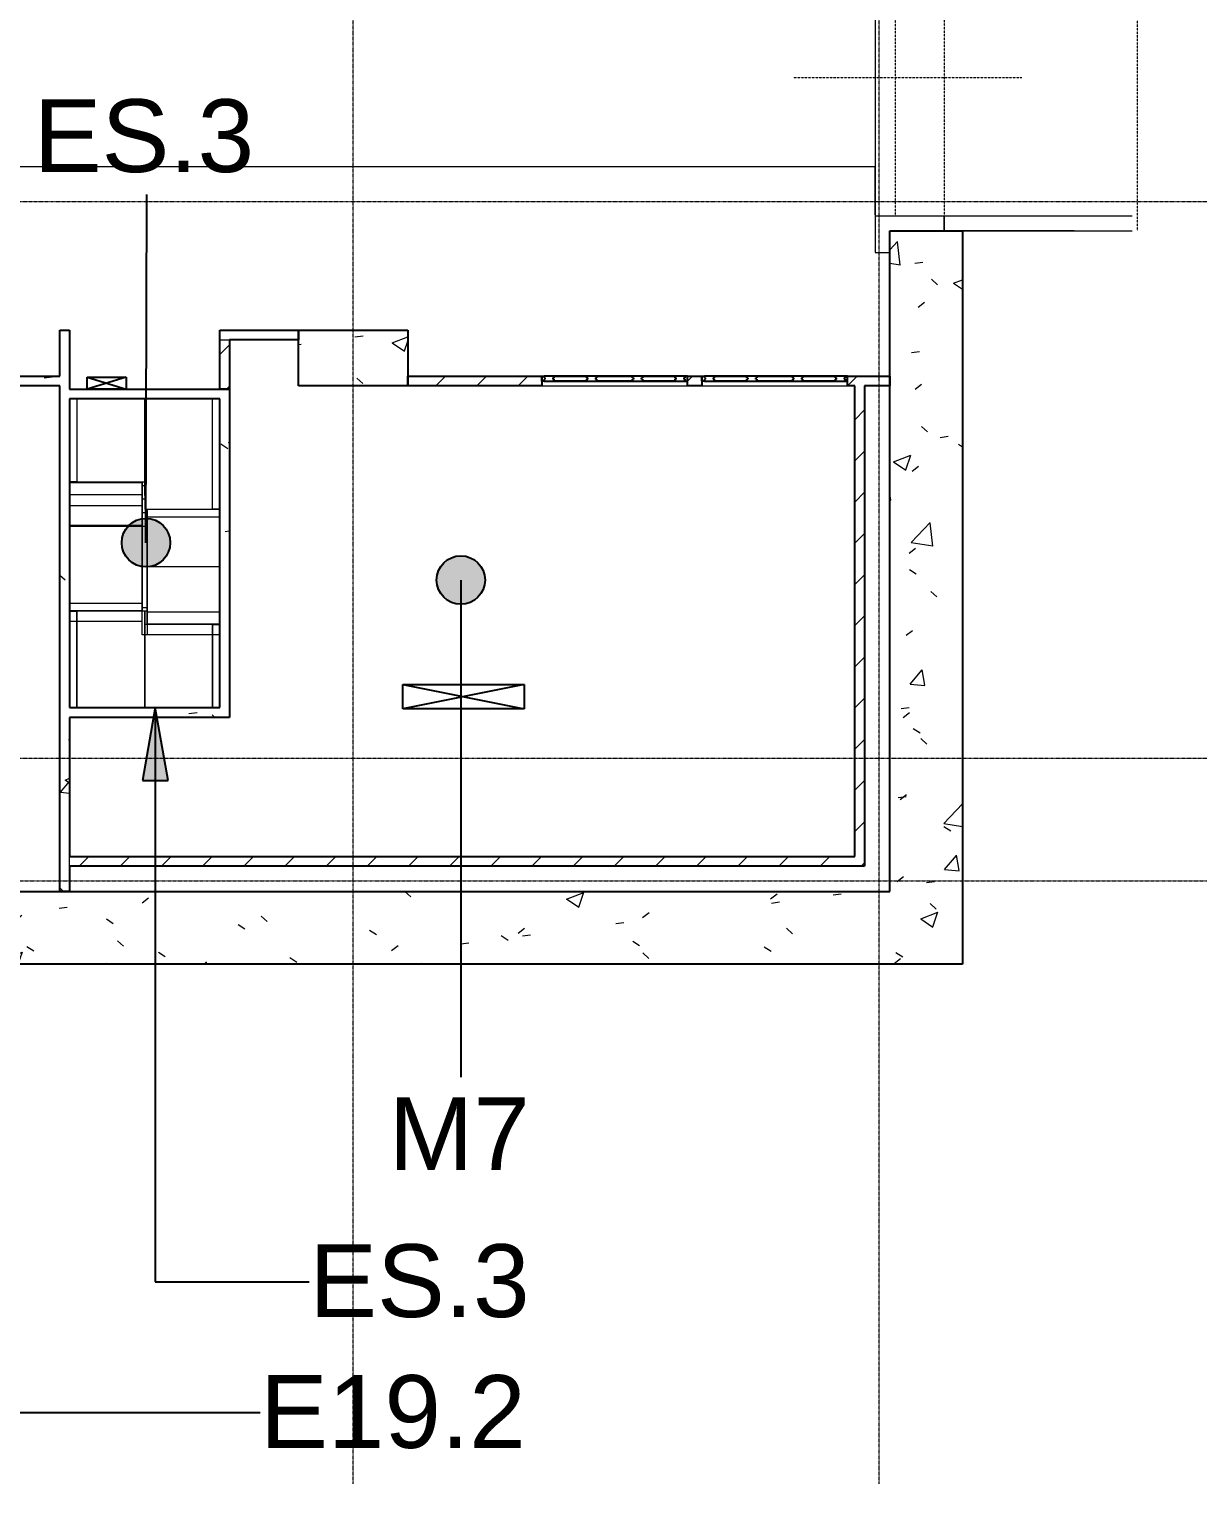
# Model space of a CAD drawing. Header units: millimetres. Extents: x -962357 to -591296, y -195428 to 59420.
# Drawn here: x -671558 to -647468, y -30741 to -763 of the extents above; entities that cross this region are included whole.
import ezdxf

# ---------------------------------------------------------------- set-up
doc = ezdxf.new("R2010")
doc.units = ezdxf.units.MM
doc.linetypes.add('DPA_Grid _ Level 100', pattern=[10, 5.5, -1.6, 1.3, -1.6])
doc.linetypes.add('DPA_Hidden 500', pattern=[1.4, 0.8, -0.6])
for name, color, linetype, lineweight in [('_ _ A-DETL-OPENING', 1, 'Continuous', 25), ('A-COLS', 5, 'Continuous', 25), ('A-COLS-E', 1, 'Continuous', 9), ('A-DETL-GENF', 2, 'Continuous', 9), ('A-DETL-MEDM', 4, 'Continuous', 18), ('A-DOOR', 3, 'Continuous', 25), ('A-DOOR-E', 2, 'Continuous', 25), ('A-DOOR-FRAM', 3, 'Continuous', 25), ('A-FLOR-E', 2, 'Continuous', 9), ('A-GENM', 1, 'Continuous', 9), ('A-GENM-HDLN', 2, 'DPA_Hidden 500', 9), ('A-ROOM-IDEN', 3, 'Continuous', 25), ('A-WALL', 5, 'Continuous', 9), ('A-WALL-PATT', 1, 'Continuous', 9), ('S-GRID', 251, 'Continuous', 9), ('S-STRS-IDEN', 3, 'Continuous', 25), ('S-STRS-MBND', 2, 'Continuous', 9), ('WALL-E', 2, 'Continuous', 9)]:
    doc.layers.add(name, color=color, linetype=linetype, lineweight=lineweight)
doc.styles.add('Arial_1', font='arial.ttf', dxfattribs={"height": 1500})
pattern_1 = [(50, (2.4, 1), (3643.682, -318.781), [381, -4191]), (355, (2.4, 1), (-704.856, 3821.136), [304.8, -3352.8]), (100.451, (306, -25.6), (2938.852, 3502.332), [323.8, -3561.801]), (46.184, (2.4, 1017), (5421.58, -840.856), [571.5, -6286.5]), (96.636, (454, 947), (4748.05, 4948.55), [485.7, -5342.7]), (351.184, (2.4, 1017), (4748.1, 4948.506), [457.2, -5029.2]), (21, (510.4, 763), (3032.288, -2045.304), [381, -4191]), (326, (510.4, 763), (1236.042, 3683.762), [304.8, -3352.8]), (71.451, (763, 592.5), (4268.343, 1638.425), [323.8, -3561.801]), (37.5, (2.4, 1), (61.772, 1691.1008), [167.64, -3144.52, 167.64, -3235.96, -3365.5]), (37.5, (2.4, 1), (61.772, 1691.1008), [-6715.76, 167.64, -3197.86]), (7.5, (2.4, 1), (1336.3933, 2003.6115), [167.64, -1772.92, 167.64, -3068.32, -1282.7]), (7.5, (2.4, 1), (1336.3933, 2003.6115), [-5176.52, 167.64, -1115.06]), (327.5, (-1130.5, 1), (2711.8178, -114.5786), [167.64, -1102.36, 167.64, -3794.76, -5257.8]), (327.5, (-1130.5, 1), (2711.8178, -114.5786), [-5232.4, 167.64, -5090.16]), (317.5, (-1638.5, 1), (2962.5856, 508.5334), [167.64, -1483.36, 167.64, -2463.8, -3733.8]), (317.5, (-1638.5, 1), (2962.5856, 508.5334), [-4282.44, 167.64, -3566.16])]
pattern_2 = [(45, (2.4, 1), (-424.26407, 424.26407), [])]
pattern_3 = [(230, (-651022.4, -1771), (-3643.682, 318.781), [381, -4191]), (175, (-651022.4, -1771), (704.856, -3821.136), [304.8, -3352.8]), (280.451, (-651326, -1744.4), (-2938.852, -3502.332), [323.8, -3561.8]), (226.184, (-651022.4, -2787), (-5421.582, 840.855), [571.5, -6286.5]), (276.636, (-651474, -2717), (-4748.05, -4948.55), [485.7, -5342.7]), (171.184, (-651022.4, -2787), (-4748.1, -4948.506), [457.2, -5029.2]), (201, (-651530.4, -2533), (-3032.288, 2045.304), [381, -4191]), (146, (-651530.4, -2533), (-1236.042, -3683.762), [304.8, -3352.8]), (251.451, (-651783, -2362.5), (-4268.343, -1638.425), [323.8, -3561.8]), (217.5, (-651022.4, -1771), (-61.772, -1691.1008), [167.64, -3144.52, 167.64, -6601.46]), (217.5, (-651022.4, -1771), (-61.772, -1691.1008), [-3479.8, -3235.96, 167.64, -3197.86]), (187.5, (-651022.4, -1771), (-1336.393, -2003.6115), [167.64, -1772.92, 167.64, -4351.02]), (187.5, (-651022.4, -1771), (-1336.393, -2003.6115), [-2108.2, -3068.32, 167.64, -1115.06]), (147.5, (-649889.5, -1771), (-2711.8178, 114.5786), [167.64, -1102.36, 167.64, -9052.56]), (147.5, (-649889.5, -1771), (-2711.8178, 114.5786), [-1437.64, -3794.76, 167.64, -5090.16]), (137.5, (-649381.5, -1771), (-2962.586, -508.5334), [167.64, -1483.36, 167.64, -6197.6]), (137.5, (-649381.5, -1771), (-2962.586, -508.5334), [-1818.64, -2463.8, 167.64, -3566.16])]

# ---------------------------------------------------------------- blocks, each defined once
blk = doc.blocks.new('Dpa_Tunnel_B_5700 - Dpa_Tunnel_B_5700-V1-4180-01 LOWER PLATFORM LEVEL - REFLECTED CEILING PLAN')
at = {"layer": 'A-DETL-MEDM', "lineweight": 9}
h = blk.add_hatch(dxfattribs=at)
h.set_pattern_fill('FP_6', color=256, style=0, pattern_type=2)
h.set_pattern_definition(pattern_3)
h.paths.add_polyline_path([(2015, -2850), (1680, -2850), (1680, -3150), (2800, -3150), (2800, -3600), (3100, -3600), (3100, -2850)])
at = {"layer": 'A-GENM'}
h = blk.add_hatch(dxfattribs=at)
h.set_pattern_fill('FP_6', color=256, style=0, pattern_type=2)
h.set_pattern_definition(pattern_3)
h.paths.add_polyline_path([(2800, 3600), (2800, 3150), (1680, 3150), (1680, 2850), (3100, 2850), (3100, 3600)])
at = {"layer": 'A-DETL-GENF'}
for p, q in [((-2200, 2850), (3100, 2850)), ((-2200, -2850), (3100, -2850))]:
    blk.add_line(p, q, dxfattribs=at)
at = {"layer": 'A-DETL-MEDM'}
for p, q in [((3100, 3600), (2800, 3600)), ((2800, 3600), (2800, 3150)), ((3100, 2850), (3100, 3600)), ((1680, 3150), (-2200, 3150)), ((2800, 3150), (1680, 3150)), ((1680, 3150), (1680, 2850)), ((1680, 2850), (1680, 3150)), ((-2200, 2850), (1680, 2850)), ((1680, 2850), (3100, 2850)), ((1680, -2850), (-2200, -2850)), ((3100, -2850), (1680, -2850)), ((1680, -2850), (1680, -3150)), ((1680, -3150), (1680, -2850)), ((3100, -3600), (3100, -2850)), ((-2200, -3150), (1680, -3150)), ((1680, -3150), (2800, -3150)), ((2800, -3150), (2800, -3600)), ((2800, -3600), (3100, -3600))]:
    blk.add_line(p, q, dxfattribs=at)
at = {"layer": 'A-GENM'}
for p, q in [((3100, -2850), (3100, 2850)), ((3100, 2822), (3100, 2482)), ((3100, 2822), (3100, 1828)), ((3100, 1829), (3100, 2482)), ((3100, -1608), (3100, -2822)), ((3100, -2482), (3100, -1608)), ((3100, -2482), (3100, -2822))]:
    blk.add_line(p, q, dxfattribs=at)
at = {"layer": 'A-GENM-HDLN'}
for p, q in [((-2300, -3150), (-2300, 3150)), ((1680, -2850), (1680, 2850)), ((1680, 2850), (2680, 2850)), ((2680, 2850), (2680, -2850)), ((80, 0), (4781, 0)), ((2680, -2850), (1680, -2850))]:
    blk.add_line(p, q, dxfattribs=at)
blk = doc.blocks.new('A33 - _Wall_ Access Panel 3000 x 3000-18927020-4180-01 LOWER PLATFORM LEVEL - REFLECTED CEILING PLAN')
at = {"layer": 'A-DOOR', "lineweight": 9}
for p, q in [((-572, 0), (-372, 0)), ((-572, -35), (-572, 0)), ((-372, 0), (-372, -35)), ((372, 0), (572, 0)), ((372, -35), (372, 0)), ((572, 0), (572, -35)), ((-1450, 0), (-1250, 0)), ((-1450, -35), (-1450, 0)), ((-1435, -35), (-1450, -35)), ((-1450, -100), (-1450, -65)), ((-1450, -65), (-1435, -65)), ((-1250, -100), (-1450, -100)), ((-1435, -65), (-1435, -35)), ((-1250, -35), (-1265, -35)), ((-1265, -35), (-1265, -65)), ((-1265, -35), (-1250, -35)), ((-1265, -65), (-1265, -35)), ((-1265, -65), (-1250, -65)), ((-1250, -65), (-1265, -65)), ((-1250, 0), (-1250, -35)), ((-1250, -35), (-1250, 0)), ((-1250, 0), (-572, 0)), ((-1250, -65), (-1250, -100)), ((-1250, -100), (-1250, -65)), ((-572, -100), (-1250, -100)), ((-572, 0), (-572, -35)), ((-557, -35), (-572, -35)), ((-572, -35), (-557, -35)), ((-572, -100), (-572, -65)), ((-572, -65), (-557, -65)), ((-557, -65), (-572, -65)), ((-572, -65), (-572, -100)), ((-372, -100), (-572, -100)), ((-557, -65), (-557, -35)), ((-557, -35), (-557, -65)), ((-372, -35), (-387, -35)), ((-387, -35), (-387, -65)), ((-387, -35), (-372, -35)), ((-387, -65), (-387, -35)), ((-387, -65), (-372, -65)), ((-372, -65), (-387, -65)), ((-372, -35), (-372, 0)), ((-372, 0), (372, 0)), ((-372, -65), (-372, -100)), ((-372, -100), (-372, -65)), ((372, -100), (-372, -100)), ((372, 0), (372, -35)), ((387, -35), (372, -35)), ((372, -35), (387, -35)), ((372, -100), (372, -65)), ((372, -65), (387, -65)), ((387, -65), (372, -65)), ((372, -65), (372, -100)), ((572, -100), (372, -100)), ((387, -65), (387, -35)), ((387, -35), (387, -65)), ((572, -35), (557, -35)), ((557, -35), (557, -65)), ((557, -35), (572, -35)), ((557, -65), (557, -35)), ((557, -65), (572, -65)), ((572, -65), (557, -65)), ((572, -35), (572, 0)), ((572, 0), (1250, 0)), ((572, -65), (572, -100)), ((572, -100), (572, -65)), ((1250, -100), (572, -100)), ((1250, 0), (1450, 0)), ((1250, -35), (1250, 0)), ((1250, 0), (1250, -35)), ((1265, -35), (1250, -35)), ((1250, -35), (1265, -35)), ((1250, -100), (1250, -65)), ((1250, -65), (1265, -65)), ((1265, -65), (1250, -65)), ((1250, -65), (1250, -100)), ((1450, -100), (1250, -100)), ((1265, -65), (1265, -35)), ((1265, -35), (1265, -65)), ((1450, -35), (1435, -35)), ((1435, -35), (1435, -65)), ((1435, -65), (1450, -65)), ((1450, 0), (1450, -35)), ((1450, -65), (1450, -100))]:
    blk.add_line(p, q, dxfattribs=at)
at = {"layer": 'A-DOOR-E'}
for p, q in [((-372, 0), (-572, 0)), ((-572, 0), (-572, -35)), ((-372, -35), (-372, 0)), ((372, 0), (372, -35)), ((572, 0), (372, 0)), ((572, -35), (572, 0)), ((-1250, 0), (-1450, 0)), ((-1450, 0), (-1450, -35)), ((-1450, -35), (-1435, -35)), ((-1435, -65), (-1450, -65)), ((-1450, -65), (-1450, -100)), ((-1450, -100), (-1250, -100)), ((-1435, -35), (-1435, -65)), ((-1265, -65), (-1265, -35)), ((-1265, -35), (-1250, -35)), ((-1250, -35), (-1265, -35)), ((-1265, -35), (-1265, -65)), ((-1265, -65), (-1265, -35)), ((-1265, -35), (-1250, -35)), ((-1250, -35), (-1265, -35)), ((-1265, -35), (-1265, -65)), ((-1265, -65), (-1265, -35)), ((-1265, -35), (-1250, -35)), ((-1265, -65), (-1265, -35)), ((-1265, -35), (-1250, -35)), ((-1265, -35), (-1250, -35)), ((-1265, -65), (-1265, -35)), ((-1250, -35), (-1265, -35)), ((-1265, -35), (-1265, -65)), ((-1250, -65), (-1265, -65)), ((-1265, -65), (-1250, -65)), ((-1250, -65), (-1265, -65)), ((-1265, -65), (-1250, -65)), ((-1250, -65), (-1265, -65)), ((-1250, -65), (-1265, -65)), ((-1250, -65), (-1265, -65)), ((-1265, -65), (-1250, -65)), ((-1250, -35), (-1250, 0)), ((-572, 0), (-1250, 0)), ((-1250, 0), (-1250, -35)), ((-1250, -35), (-1250, 0)), ((-1250, 0), (-572, 0)), ((-572, 0), (-1250, 0)), ((-1250, 0), (-1250, -35)), ((-1250, -35), (-1250, 0)), ((-1250, 0), (-572, 0)), ((-1250, -35), (-1250, 0)), ((-1250, 0), (-572, 0)), ((-1250, 0), (-572, 0)), ((-1250, -35), (-1250, 0)), ((-572, 0), (-1250, 0)), ((-1250, 0), (-1250, -35)), ((-1250, -100), (-1250, -65)), ((-1250, -65), (-1250, -100)), ((-1250, -100), (-1250, -65)), ((-1250, -65), (-1250, -100)), ((-1250, -100), (-1250, -65)), ((-1250, -100), (-1250, -65)), ((-1250, -100), (-1250, -65)), ((-1250, -65), (-1250, -100)), ((-1250, -100), (-572, -100)), ((-572, -100), (-1250, -100)), ((-1250, -100), (-572, -100)), ((-572, -100), (-1250, -100)), ((-572, -100), (-1250, -100)), ((-572, -100), (-1250, -100)), ((-1250, -100), (-572, -100)), ((-572, -35), (-572, 0)), ((-572, 0), (-572, -35)), ((-572, -35), (-572, 0)), ((-572, 0), (-572, -35)), ((-572, 0), (-572, -35)), ((-572, 0), (-572, -35)), ((-572, -35), (-572, 0)), ((-572, -35), (-557, -35)), ((-557, -35), (-572, -35)), ((-572, -35), (-557, -35)), ((-557, -35), (-572, -35)), ((-572, -35), (-557, -35)), ((-572, -35), (-557, -35)), ((-572, -35), (-557, -35)), ((-557, -35), (-572, -35)), ((-557, -65), (-572, -65)), ((-572, -65), (-572, -100)), ((-572, -100), (-572, -65)), ((-572, -65), (-557, -65)), ((-557, -65), (-572, -65)), ((-572, -65), (-572, -100)), ((-572, -100), (-572, -65)), ((-572, -65), (-557, -65)), ((-557, -65), (-572, -65)), ((-572, -65), (-572, -100)), ((-557, -65), (-572, -65)), ((-572, -65), (-572, -100)), ((-572, -65), (-572, -100)), ((-557, -65), (-572, -65)), ((-572, -100), (-572, -65)), ((-572, -65), (-557, -65)), ((-572, -100), (-372, -100)), ((-557, -35), (-557, -65)), ((-557, -65), (-557, -35)), ((-557, -35), (-557, -65)), ((-557, -65), (-557, -35)), ((-557, -35), (-557, -65)), ((-557, -35), (-557, -65)), ((-557, -35), (-557, -65)), ((-557, -65), (-557, -35)), ((-387, -65), (-387, -35)), ((-387, -35), (-372, -35)), ((-372, -35), (-387, -35)), ((-387, -35), (-387, -65)), ((-387, -65), (-387, -35)), ((-387, -35), (-372, -35)), ((-372, -35), (-387, -35)), ((-387, -35), (-387, -65)), ((-387, -65), (-387, -35)), ((-387, -35), (-372, -35)), ((-387, -65), (-387, -35)), ((-387, -35), (-372, -35)), ((-387, -35), (-372, -35)), ((-387, -65), (-387, -35)), ((-372, -35), (-387, -35)), ((-387, -35), (-387, -65)), ((-372, -65), (-387, -65)), ((-387, -65), (-372, -65)), ((-372, -65), (-387, -65)), ((-387, -65), (-372, -65)), ((-372, -65), (-387, -65)), ((-372, -65), (-387, -65)), ((-372, -65), (-387, -65)), ((-387, -65), (-372, -65)), ((372, 0), (-372, 0)), ((-372, 0), (-372, -35)), ((-372, -35), (-372, 0)), ((-372, 0), (372, 0)), ((372, 0), (-372, 0)), ((-372, 0), (-372, -35)), ((-372, -35), (-372, 0)), ((-372, 0), (372, 0)), ((-372, -35), (-372, 0)), ((-372, 0), (372, 0)), ((-372, 0), (372, 0)), ((-372, -35), (-372, 0)), ((372, 0), (-372, 0)), ((-372, 0), (-372, -35)), ((-372, -100), (-372, -65)), ((-372, -65), (-372, -100)), ((-372, -100), (-372, -65)), ((-372, -65), (-372, -100)), ((-372, -100), (-372, -65)), ((-372, -100), (-372, -65)), ((-372, -100), (-372, -65)), ((-372, -65), (-372, -100)), ((-372, -100), (372, -100)), ((372, -100), (-372, -100)), ((-372, -100), (372, -100)), ((372, -100), (-372, -100)), ((372, -100), (-372, -100)), ((372, -100), (-372, -100)), ((-372, -100), (372, -100)), ((372, -35), (372, 0)), ((372, 0), (372, -35)), ((372, -35), (372, 0)), ((372, 0), (372, -35)), ((372, 0), (372, -35)), ((372, 0), (372, -35)), ((372, -35), (372, 0)), ((372, -35), (387, -35)), ((387, -35), (372, -35)), ((372, -35), (387, -35)), ((387, -35), (372, -35)), ((372, -35), (387, -35)), ((372, -35), (387, -35)), ((372, -35), (387, -35)), ((387, -35), (372, -35)), ((387, -65), (372, -65)), ((372, -65), (372, -100)), ((372, -100), (372, -65)), ((372, -65), (387, -65)), ((387, -65), (372, -65)), ((372, -65), (372, -100)), ((372, -100), (372, -65)), ((372, -65), (387, -65)), ((387, -65), (372, -65)), ((372, -65), (372, -100)), ((387, -65), (372, -65)), ((372, -65), (372, -100)), ((372, -65), (372, -100)), ((387, -65), (372, -65)), ((372, -100), (372, -65)), ((372, -65), (387, -65)), ((372, -100), (572, -100)), ((387, -35), (387, -65)), ((387, -65), (387, -35)), ((387, -35), (387, -65)), ((387, -65), (387, -35)), ((387, -35), (387, -65)), ((387, -35), (387, -65)), ((387, -35), (387, -65)), ((387, -65), (387, -35)), ((557, -65), (557, -35)), ((557, -35), (572, -35)), ((572, -35), (557, -35)), ((557, -35), (557, -65)), ((557, -65), (557, -35)), ((557, -35), (572, -35)), ((572, -35), (557, -35)), ((557, -35), (557, -65)), ((557, -65), (557, -35)), ((557, -35), (572, -35)), ((557, -65), (557, -35)), ((557, -35), (572, -35)), ((557, -35), (572, -35)), ((557, -65), (557, -35)), ((572, -35), (557, -35)), ((557, -35), (557, -65)), ((572, -65), (557, -65)), ((557, -65), (572, -65)), ((572, -65), (557, -65)), ((557, -65), (572, -65)), ((572, -65), (557, -65)), ((572, -65), (557, -65)), ((572, -65), (557, -65)), ((557, -65), (572, -65)), ((1250, 0), (572, 0)), ((572, 0), (572, -35)), ((572, -35), (572, 0)), ((572, 0), (1250, 0)), ((1250, 0), (572, 0)), ((572, 0), (572, -35)), ((572, -35), (572, 0)), ((572, 0), (1250, 0)), ((572, -35), (572, 0)), ((572, 0), (1250, 0)), ((572, 0), (1250, 0)), ((572, -35), (572, 0)), ((1250, 0), (572, 0)), ((572, 0), (572, -35)), ((572, -100), (572, -65)), ((572, -65), (572, -100)), ((572, -100), (572, -65)), ((572, -65), (572, -100)), ((572, -100), (572, -65)), ((572, -100), (572, -65)), ((572, -100), (572, -65)), ((572, -65), (572, -100)), ((572, -100), (1250, -100)), ((1250, -100), (572, -100)), ((572, -100), (1250, -100)), ((1250, -100), (572, -100)), ((1250, -100), (572, -100)), ((1250, -100), (572, -100)), ((572, -100), (1250, -100)), ((1450, 0), (1250, 0)), ((1250, 0), (1250, -35)), ((1250, -35), (1250, 0)), ((1250, 0), (1250, -35)), ((1250, -35), (1250, 0)), ((1250, 0), (1250, -35)), ((1250, 0), (1250, -35)), ((1250, 0), (1250, -35)), ((1250, -35), (1250, 0)), ((1250, -35), (1265, -35)), ((1265, -35), (1250, -35)), ((1250, -35), (1265, -35)), ((1265, -35), (1250, -35)), ((1250, -35), (1265, -35)), ((1250, -35), (1265, -35)), ((1250, -35), (1265, -35)), ((1265, -35), (1250, -35)), ((1265, -65), (1250, -65)), ((1250, -65), (1250, -100)), ((1250, -100), (1250, -65)), ((1250, -65), (1265, -65)), ((1265, -65), (1250, -65)), ((1250, -65), (1250, -100)), ((1250, -100), (1250, -65)), ((1250, -65), (1265, -65)), ((1265, -65), (1250, -65)), ((1250, -65), (1250, -100)), ((1265, -65), (1250, -65)), ((1250, -65), (1250, -100)), ((1250, -65), (1250, -100)), ((1265, -65), (1250, -65)), ((1250, -100), (1250, -65)), ((1250, -65), (1265, -65)), ((1250, -100), (1450, -100)), ((1265, -35), (1265, -65)), ((1265, -65), (1265, -35)), ((1265, -35), (1265, -65)), ((1265, -65), (1265, -35)), ((1265, -35), (1265, -65)), ((1265, -35), (1265, -65)), ((1265, -35), (1265, -65)), ((1265, -65), (1265, -35)), ((1435, -65), (1435, -35)), ((1435, -35), (1450, -35)), ((1450, -65), (1435, -65)), ((1450, -35), (1450, 0)), ((1450, -100), (1450, -65))]:
    blk.add_line(p, q, dxfattribs=at)
at = {"layer": 'A-DOOR-FRAM'}
for p, q in [((-1500, 0), (-1500, -100)), ((-1450, 0), (-1500, 0)), ((-1500, -100), (-1450, -100)), ((-1450, -35), (-1450, 0)), ((-1435, -35), (-1450, -35)), ((-1450, -65), (-1435, -65)), ((-1450, -100), (-1450, -65)), ((-1435, -65), (-1435, -35)), ((1435, -65), (1435, -35)), ((1435, -35), (1450, -35)), ((1450, -65), (1435, -65)), ((1450, 0), (1500, 0)), ((1450, -35), (1450, 0)), ((1450, -100), (1450, -65)), ((1500, -100), (1450, -100)), ((1500, 0), (1500, -100))]:
    blk.add_line(p, q, dxfattribs=at)
blk = doc.blocks.new('Dpa_Tunnel_B_5700 - Dpa_Tunnel_B_5700-V2-4180-01 LOWER PLATFORM LEVEL - REFLECTED CEILING PLAN')
at = {"layer": 'A-DETL-GENF'}
for p, q in [((-2200, 2850), (2800, 2850)), ((-2200, -2850), (2800, -2850))]:
    blk.add_line(p, q, dxfattribs=at)
at = {"layer": 'A-DETL-MEDM'}
for p, q in [((1680, 3150), (-2200, 3150)), ((2799, 3150), (1680, 3150)), ((-2200, 2850), (1680, 2850)), ((1680, 2850), (2800, 2850)), ((1680, -2850), (-2200, -2850)), ((2800, -2850), (1680, -2850)), ((-2200, -3150), (1680, -3150)), ((1680, -3150), (2799, -3150))]:
    blk.add_line(p, q, dxfattribs=at)
at = {"layer": 'A-GENM'}
for p, q in [((-1000, 3150), (2799, 3150)), ((2799, -3150), (-1000, -3150))]:
    blk.add_line(p, q, dxfattribs=at)
at = {"layer": 'A-GENM-HDLN'}
for p, q in [((-2300, -3150), (-2300, 3150)), ((1680, 2850), (2680, 2850)), ((2680, -2850), (1680, -2850))]:
    blk.add_line(p, q, dxfattribs=at)
blk = doc.blocks.new('Stucture Guage3 - Stucture Guage-9321298-4180-01 LOWER PLATFORM LEVEL - REFLECTED CEILING PLAN')
at = {"layer": 'A-GENM'}
blk.add_line((-653199, -3599), (-708629, -3599), dxfattribs=at)
blk = doc.blocks.new('STAIR 10 RISER - 10 RISER-V76-4180-01 LOWER PLATFORM LEVEL - REFLECTED CEILING PLAN')
at = {"layer": 'A-GENM'}
for p, q in [((1973, -1500), (1973, 0)), ((1973, 0), (2388, 0)), ((2388, 0), (2388, -1500)), ((1960, 0), (1960, -1500)), ((1973, 0), (1960, 0)), ((2265, 0), (2240, 0)), ((2612, 0), (2388, 0)), ((2545, 0), (2520, 0)), ((2612, 0), (2612, -1500)), ((2860, 0), (2612, 0)), ((2860, 0), (2860, -1500)), ((2860, 0), (2860, -1500)), ((3060, 0), (2860, 0)), ((1960, -1500), (1973, -1500)), ((2388, -1500), (1973, -1500)), ((2240, -1500), (2265, -1500)), ((2388, -1500), (2612, -1500)), ((2520, -1500), (2545, -1500)), ((2612, -1500), (2860, -1500)), ((2860, -1500), (2870, -1500))]:
    blk.add_line(p, q, dxfattribs=at)
blk = doc.blocks.new('LANDING ADJ L_R - LANDING ADJ L_R-V77-4180-01 LOWER PLATFORM LEVEL - REFLECTED CEILING PLAN')
at = {"layer": 'A-GENM'}
for p, q in [((-1150, -150), (-1150, 0)), ((-1150, 0), (-1150, -150)), ((-1150, 0), (-1150, -1550)), ((-1150, 0), (-1150, -1550)), ((-1150, -150), (560, -150)), ((560, -150), (-1150, -150)), ((560, -150), (560, 0)), ((560, 0), (560, -150)), ((560, -1550), (560, 0)), ((560, 0), (560, -1550)), ((-950, -1550), (-1150, -1550)), ((-1150, -1550), (560, -1550)), ((560, -1550), (-950, -1550))]:
    blk.add_line(p, q, dxfattribs=at)
blk = doc.blocks.new('LANDING ADJ L_R - LANDING ADJ L_R-14657084-4180-01 LOWER PLATFORM LEVEL - REFLECTED CEILING PLAN')
at = {"layer": 'A-GENM'}
for p, q in [((840, 1550), (-1150, 1550)), ((-1150, 1550), (-950, 1550)), ((-1150, 1550), (-1150, 0)), ((-1150, 1550), (-1150, 0)), ((-950, 1550), (840, 1550)), ((840, 0), (840, 1550)), ((840, 1550), (840, 0)), ((-1150, 150), (840, 150)), ((840, 150), (-1150, 150)), ((-1150, 0), (-1150, 150)), ((-1150, 150), (-1150, 0)), ((-1150, 0), (840, 0)), ((840, 0), (-1150, 0)), ((-950, 0), (-1150, 0)), ((-1150, 0), (840, 0)), ((840, 0), (-950, 0)), ((840, 0), (840, 150)), ((840, 150), (840, 0))]:
    blk.add_line(p, q, dxfattribs=at)
blk = doc.blocks.new('LANDING ADJ L_R - LANDING ADJ L_R-14657532-4180-01 LOWER PLATFORM LEVEL - REFLECTED CEILING PLAN')
at = {"layer": 'A-GENM'}
for p, q in [((840, -150), (840, 0)), ((840, 0), (840, -150)), ((840, -1550), (840, 0)), ((840, 0), (840, -1550)), ((-1150, -1500), (-1150, -1550)), ((-1150, -1500), (-1150, -1550)), ((-950, -1550), (-1150, -1550)), ((-1150, -1550), (840, -1550)), ((840, -1550), (-950, -1550))]:
    blk.add_line(p, q, dxfattribs=at)
blk = doc.blocks.new('LANDING ADJ L_R - LANDING ADJ L_R-V78-4180-01 LOWER PLATFORM LEVEL - REFLECTED CEILING PLAN')
at = {"layer": 'A-GENM'}
for p, q in [((280, 1550), (-1150, 1550)), ((-1150, 1550), (-950, 1550)), ((-950, 1550), (280, 1550)), ((280, 0), (280, 1550)), ((280, 1550), (280, 0)), ((-1150, 0), (280, 0)), ((280, 0), (-1150, 0)), ((-950, 0), (-1150, 0)), ((-1150, 0), (280, 0)), ((280, 0), (-950, 0)), ((280, 0), (280, 150)), ((280, 150), (280, 0))]:
    blk.add_line(p, q, dxfattribs=at)
blk = doc.blocks.new('STAIR 7 RISER - 7 RISER-V79-4180-01 LOWER PLATFORM LEVEL - REFLECTED CEILING PLAN')
at = {"layer": 'A-GENM'}
for p, q in [((-350, 0), (25, 0)), ((-340, 0), (-350, 0)), ((-188, 0), (-340, 0)), ((-340, 0), (-340, -1500)), ((-340, 0), (-340, -1500)), ((1772, 0), (-188, 0)), ((-188, 0), (-188, -1500)), ((25, 0), (0, 0)), ((0, 0), (50, 0)), ((50, 0), (305, 0)), ((305, 0), (280, 0)), ((280, 0), (330, 0)), ((330, 0), (585, 0)), ((585, 0), (560, 0)), ((560, 0), (610, 0)), ((610, 0), (865, 0)), ((865, 0), (840, 0)), ((840, 0), (890, 0)), ((890, 0), (1145, 0)), ((1145, 0), (1120, 0)), ((1120, 0), (1170, 0)), ((1170, 0), (1425, 0)), ((1425, 0), (1400, 0)), ((1400, 0), (1450, 0)), ((1450, 0), (1705, 0)), ((1705, 0), (1680, 0)), ((1680, 0), (1730, 0)), ((1730, 0), (2030, 0)), ((2020, 0), (1772, 0)), ((1772, 0), (1772, -1500)), ((2030, 0), (2020, 0)), ((2020, 0), (2020, -1500)), ((2020, 0), (2020, -1500)), ((-350, -1500), (-340, -1500)), ((25, -1500), (-350, -1500)), ((-340, -1500), (-188, -1500)), ((-188, -1500), (1772, -1500)), ((50, -1500), (0, -1500)), ((0, -1500), (25, -1500)), ((305, -1500), (50, -1500)), ((330, -1500), (280, -1500)), ((280, -1500), (305, -1500)), ((585, -1500), (330, -1500)), ((610, -1500), (560, -1500)), ((560, -1500), (585, -1500)), ((865, -1500), (610, -1500)), ((890, -1500), (840, -1500)), ((840, -1500), (865, -1500)), ((1145, -1500), (890, -1500)), ((1170, -1500), (1120, -1500)), ((1120, -1500), (1145, -1500)), ((1425, -1500), (1170, -1500)), ((1450, -1500), (1400, -1500)), ((1400, -1500), (1425, -1500)), ((1705, -1500), (1450, -1500)), ((1730, -1500), (1680, -1500)), ((1680, -1500), (1705, -1500)), ((2030, -1500), (1730, -1500)), ((1772, -1500), (2020, -1500)), ((2020, -1500), (2030, -1500))]:
    blk.add_line(p, q, dxfattribs=at)
blk = doc.blocks.new('STAIR 7 RISER - 7 RISER-V80-4180-01 LOWER PLATFORM LEVEL - REFLECTED CEILING PLAN')
at = {"layer": 'A-GENM'}
for p, q in [((-70, 0), (25, 0)), ((1772, 0), (-70, 0)), ((25, 0), (0, 0)), ((0, 0), (50, 0)), ((50, 0), (305, 0)), ((305, 0), (280, 0)), ((280, 0), (330, 0)), ((330, 0), (585, 0)), ((585, 0), (560, 0)), ((560, 0), (610, 0)), ((610, 0), (865, 0)), ((865, 0), (840, 0)), ((840, 0), (890, 0)), ((890, 0), (1145, 0)), ((1145, 0), (1120, 0)), ((1120, 0), (1170, 0)), ((1170, 0), (1425, 0)), ((1425, 0), (1400, 0)), ((1400, 0), (1450, 0)), ((1450, 0), (1705, 0)), ((1705, 0), (1680, 0)), ((1680, 0), (1730, 0)), ((1730, 0), (2030, 0)), ((2020, 0), (1772, 0)), ((2030, 0), (2020, 0)), ((-70, -1500), (1772, -1500)), ((25, -1500), (-70, -1500)), ((50, -1500), (0, -1500)), ((0, -1500), (25, -1500)), ((305, -1500), (50, -1500)), ((330, -1500), (280, -1500)), ((280, -1500), (305, -1500)), ((585, -1500), (330, -1500)), ((610, -1500), (560, -1500)), ((560, -1500), (585, -1500)), ((865, -1500), (610, -1500)), ((890, -1500), (840, -1500)), ((840, -1500), (865, -1500)), ((1145, -1500), (890, -1500)), ((1170, -1500), (1120, -1500)), ((1120, -1500), (1145, -1500)), ((1425, -1500), (1170, -1500)), ((1450, -1500), (1400, -1500)), ((1400, -1500), (1425, -1500)), ((1705, -1500), (1450, -1500)), ((1730, -1500), (1680, -1500)), ((1680, -1500), (1705, -1500)), ((2030, -1500), (1730, -1500)), ((1772, -1500), (2020, -1500)), ((2020, -1500), (2030, -1500))]:
    blk.add_line(p, q, dxfattribs=at)
blk = doc.blocks.new('STAIR 9 RISER - 9 RISER-V81-4180-01 LOWER PLATFORM LEVEL - REFLECTED CEILING PLAN')
at = {"layer": 'A-GENM'}
for p, q in [((-540, 0), (25, 0)), ((-340, 0), (-540, 0)), ((-188, 0), (-340, 0)), ((-340, 0), (-340, -1500)), ((-340, 0), (-340, -1500)), ((2332, 0), (-188, 0)), ((-188, 0), (-188, -1500)), ((25, 0), (0, 0)), ((0, 0), (50, 0)), ((50, 0), (305, 0)), ((305, 0), (280, 0)), ((280, 0), (330, 0)), ((330, 0), (585, 0)), ((585, 0), (560, 0)), ((560, 0), (610, 0)), ((610, 0), (862, 0)), ((862, 0), (840, 0)), ((840, 0), (890, 0)), ((890, 0), (1145, 0)), ((1145, 0), (1120, 0)), ((1120, 0), (1170, 0)), ((1170, 0), (1425, 0)), ((1425, 0), (1400, 0)), ((1400, 0), (1450, 0)), ((1450, 0), (1705, 0)), ((1705, 0), (1680, 0)), ((1680, 0), (1730, 0)), ((1730, 0), (1985, 0)), ((1985, 0), (1960, 0)), ((1960, 0), (2010, 0)), ((2010, 0), (2265, 0)), ((2265, 0), (2240, 0)), ((2240, 0), (2290, 0)), ((2290, 0), (2780, 0)), ((2580, 0), (2332, 0)), ((2780, 0), (2580, 0)), ((-350, -1500), (-340, -1500)), ((25, -1500), (-350, -1500)), ((-340, -1500), (-188, -1500)), ((-188, -1500), (2310, -1500)), ((50, -1500), (0, -1500)), ((0, -1500), (25, -1500)), ((305, -1500), (50, -1500)), ((330, -1500), (280, -1500)), ((280, -1500), (305, -1500)), ((585, -1500), (330, -1500)), ((610, -1500), (560, -1500)), ((560, -1500), (585, -1500)), ((862, -1500), (610, -1500)), ((890, -1500), (840, -1500)), ((840, -1500), (862, -1500)), ((1145, -1500), (890, -1500)), ((1170, -1500), (1120, -1500)), ((1120, -1500), (1145, -1500)), ((1425, -1500), (1170, -1500)), ((1450, -1500), (1400, -1500)), ((1400, -1500), (1425, -1500)), ((1705, -1500), (1450, -1500)), ((1730, -1500), (1680, -1500)), ((1680, -1500), (1705, -1500)), ((1985, -1500), (1730, -1500)), ((2010, -1500), (1960, -1500)), ((1960, -1500), (1985, -1500)), ((2265, -1500), (2010, -1500)), ((2290, -1500), (2240, -1500)), ((2240, -1500), (2265, -1500)), ((2310, -1500), (2290, -1500))]:
    blk.add_line(p, q, dxfattribs=at)
blk = doc.blocks.new('STAIR 8 RISER - 8 RISER-V82-4180-01 LOWER PLATFORM LEVEL - REFLECTED CEILING PLAN')
at = {"layer": 'A-GENM'}
for p, q in [((-540, 0), (25, 0)), ((-340, 0), (-540, 0)), ((-188, 0), (-340, 0)), ((2052, 0), (-188, 0)), ((25, 0), (0, 0)), ((0, 0), (50, 0)), ((50, 0), (305, 0)), ((305, 0), (280, 0)), ((280, 0), (330, 0)), ((330, 0), (585, 0)), ((585, 0), (560, 0)), ((560, 0), (610, 0)), ((610, 0), (865, 0)), ((865, 0), (840, 0)), ((840, 0), (890, 0)), ((890, 0), (1145, 0)), ((1145, 0), (1120, 0)), ((1120, 0), (1170, 0)), ((1170, 0), (1422, 0)), ((1422, 0), (1400, 0)), ((1400, 0), (1450, 0)), ((1450, 0), (1705, 0)), ((1705, 0), (1680, 0)), ((1680, 0), (1730, 0)), ((1730, 0), (1985, 0)), ((1985, 0), (1960, 0)), ((1960, 0), (2010, 0)), ((2010, 0), (2500, 0)), ((2300, 0), (2052, 0)), ((2500, 0), (2300, 0)), ((210, -1500), (2052, -1500)), ((305, -1500), (210, -1500)), ((330, -1500), (280, -1500)), ((280, -1500), (305, -1500)), ((585, -1500), (330, -1500)), ((610, -1500), (560, -1500)), ((560, -1500), (585, -1500)), ((865, -1500), (610, -1500)), ((890, -1500), (840, -1500)), ((840, -1500), (865, -1500)), ((1145, -1500), (890, -1500)), ((1170, -1500), (1120, -1500)), ((1120, -1500), (1145, -1500)), ((1422, -1500), (1170, -1500)), ((1450, -1500), (1400, -1500)), ((1400, -1500), (1422, -1500)), ((1705, -1500), (1450, -1500)), ((1730, -1500), (1680, -1500)), ((1680, -1500), (1705, -1500)), ((1985, -1500), (1730, -1500)), ((2010, -1500), (1960, -1500)), ((1960, -1500), (1985, -1500)), ((2500, -1500), (2010, -1500)), ((2052, -1500), (2300, -1500)), ((2300, -1500), (2500, -1500))]:
    blk.add_line(p, q, dxfattribs=at)
blk = doc.blocks.new('LANDING ADJ L_R - LANDING ADJ L_R-14657494-4180-01 LOWER PLATFORM LEVEL - REFLECTED CEILING PLAN')
at = {"layer": 'A-GENM'}
for p, q in [((1120, 1550), (-1150, 1550)), ((-1150, 1550), (-1150, 0)), ((1120, 1550), (1120, 0)), ((-1150, 150), (1120, 150)), ((-1150, 0), (-1150, 150)), ((1120, 0), (-1150, 0)), ((1120, 150), (1120, 0))]:
    blk.add_line(p, q, dxfattribs=at)
blk = doc.blocks.new('LANDING ADJ L_R - LANDING ADJ L_R-V83-4180-01 LOWER PLATFORM LEVEL - REFLECTED CEILING PLAN')
at = {"layer": 'A-GENM'}
h = blk.add_hatch(dxfattribs=at)
h.set_pattern_fill('FP_23', color=256, style=0, pattern_type=2)
h.set_pattern_definition([(270, (8946.4, -670727.3), (1016, -4064), [167.64, -2880.36, 167.64, -2880.36, -16256]), (270, (8946.4, -670727.3), (1016, -4064), [-6096, 167.64, -5928.36, 167.64, -2880.36, -7112]), (270, (8946.4, -670727.3), (1016, -4064), [-15240, 167.64, -1864.36, 167.64, -4912.36]), (30, (9454.4, -672251.3), (3011.5272, 2911.8818), [167.64, -2880.36, 167.64, -2880.36, -16256]), (30, (9454.4, -672251.3), (3011.5272, 2911.8818), [-6096, 167.64, -5928.36, 167.64, -2880.36, -7112]), (30, (9454.4, -672251.3), (3011.5272, 2911.8818), [-15240, 167.64, -1864.36, 167.64, -4912.36]), (150, (11486.4, -672759.3), (-4027.5272, 1152.1182), [167.64, -2880.36, 167.64, -2880.36, -16256]), (150, (11486.4, -672759.3), (-4027.5272, 1152.1182), [-6096, 167.64, -5928.36, 167.64, -2880.36, -7112]), (150, (11486.4, -672759.3), (-4027.5272, 1152.1182), [-15240, 167.64, -1864.36, 167.64, -4912.36])])
h.paths.add_polyline_path([(-1150, -150), (560, -150), (560, 0), (-1150, 0)])
for p, q in [((-1150, -150), (-1150, 0)), ((-1150, 0), (560, 0)), ((560, 0), (560, -150)), ((560, 0), (-1150, 0)), ((-1150, 0), (-1150, -1550)), ((560, -150), (-1150, -150)), ((560, 0), (560, -1550)), ((-1150, -1550), (560, -1550))]:
    blk.add_line(p, q, dxfattribs=at)
blk = doc.blocks.new('LANDING ADJ L_R - LANDING ADJ L_R-V84-4180-01 LOWER PLATFORM LEVEL - REFLECTED CEILING PLAN')
at = {"layer": 'A-GENM'}
for p, q in [((840, 1550), (-1150, 1550)), ((-1150, 1550), (-950, 1550)), ((-950, 1550), (840, 1550)), ((840, 0), (840, 1550)), ((840, 1550), (840, 0)), ((840, 0), (840, 150)), ((840, 150), (840, 0))]:
    blk.add_line(p, q, dxfattribs=at)
blk = doc.blocks.new('LANDING ADJ L_R - LANDING ADJ L_R-V85-4180-01 LOWER PLATFORM LEVEL - REFLECTED CEILING PLAN')
at = {"layer": 'A-GENM'}
for p, q in [((-1150, 0), (280, 0)), ((280, 0), (-1150, 0)), ((280, 0), (-1150, 0)), ((-1150, 0), (-950, 0)), ((-950, 0), (280, 0)), ((280, -150), (280, 0)), ((280, 0), (280, -150)), ((280, -1550), (280, 0)), ((280, 0), (280, -1550)), ((-950, -1550), (-1150, -1550)), ((-1150, -1550), (280, -1550)), ((280, -1550), (-950, -1550))]:
    blk.add_line(p, q, dxfattribs=at)
blk = doc.blocks.new('C-1-PP19-AR-4180-01-B_20250908-040939_EXDOWNLIGHT')
at = {"layer": 'A-DOOR-E', "rotation": 180}
for p in [(85190, -11595), (88490, -11595)]:
    blk.add_blockref('A33 - _Wall_ Access Panel 3000 x 3000-18927020-4180-01 LOWER PLATFORM LEVEL - REFLECTED CEILING PLAN', p, dxfattribs=at)
at = {"layer": 'A-GENM'}
for name, p, rotation in [('Dpa_Tunnel_B_5700 - Dpa_Tunnel_B_5700-V1-4180-01 LOWER PLATFORM LEVEL - REFLECTED CEILING PLAN', (93660, -5350), 180), ('Dpa_Tunnel_B_5700 - Dpa_Tunnel_B_5700-V2-4180-01 LOWER PLATFORM LEVEL - REFLECTED CEILING PLAN', (93659, -5350), 180), ('LANDING ADJ L_R - LANDING ADJ L_R-V83-4180-01 LOWER PLATFORM LEVEL - REFLECTED CEILING PLAN', (73955, -12525), 90), ('LANDING ADJ L_R - LANDING ADJ L_R-V85-4180-01 LOWER PLATFORM LEVEL - REFLECTED CEILING PLAN', (73955, -12245), 90), ('LANDING ADJ L_R - LANDING ADJ L_R-14657494-4180-01 LOWER PLATFORM LEVEL - REFLECTED CEILING PLAN', (77055, -13085), 90), ('LANDING ADJ L_R - LANDING ADJ L_R-V84-4180-01 LOWER PLATFORM LEVEL - REFLECTED CEILING PLAN', (77055, -12805), 90), ('STAIR 9 RISER - 9 RISER-V81-4180-01 LOWER PLATFORM LEVEL - REFLECTED CEILING PLAN', (73955, -15985), 90), ('STAIR 10 RISER - 10 RISER-V76-4180-01 LOWER PLATFORM LEVEL - REFLECTED CEILING PLAN', (73955, -16545), 90), ('STAIR 8 RISER - 8 RISER-V82-4180-01 LOWER PLATFORM LEVEL - REFLECTED CEILING PLAN', (73955, -16545), 90), ('STAIR 7 RISER - 7 RISER-V79-4180-01 LOWER PLATFORM LEVEL - REFLECTED CEILING PLAN', (77055, -14585), 270), ('STAIR 7 RISER - 7 RISER-V80-4180-01 LOWER PLATFORM LEVEL - REFLECTED CEILING PLAN', (77055, -14305), 270), ('LANDING ADJ L_R - LANDING ADJ L_R-14657084-4180-01 LOWER PLATFORM LEVEL - REFLECTED CEILING PLAN', (73955, -17485), 270), ('LANDING ADJ L_R - LANDING ADJ L_R-14657532-4180-01 LOWER PLATFORM LEVEL - REFLECTED CEILING PLAN', (77055, -17485), 270), ('LANDING ADJ L_R - LANDING ADJ L_R-V77-4180-01 LOWER PLATFORM LEVEL - REFLECTED CEILING PLAN', (77055, -17765), 270), ('LANDING ADJ L_R - LANDING ADJ L_R-V78-4180-01 LOWER PLATFORM LEVEL - REFLECTED CEILING PLAN', (73955, -18045), 270)]:
    blk.add_blockref(name, p, dxfattribs=dict(at, rotation=rotation))
blk.add_blockref('Stucture Guage3 - Stucture Guage-9321298-4180-01 LOWER PLATFORM LEVEL - REFLECTED CEILING PLAN', (743759, -3579), dxfattribs=at)

msp = doc.modelspace()

# ---------------------------------------------------------------- hatches: boundary and pattern name
at = {"layer": 'A-COLS-E'}
h = msp.add_hatch(dxfattribs=at)
h.set_pattern_fill('FP_1', color=256, style=0, pattern_type=2)
h.set_pattern_definition(pattern_1)
h.paths.add_polyline_path([(-663755, -8115.4), (-663755, -6965.4), (-666005, -6965.4), (-666005, -8115.4)])
at = {"layer": 'A-ROOM-IDEN'}
h = msp.add_hatch(color=256, dxfattribs=at)
edge = h.paths.add_edge_path()
edge.add_arc((-669148.9, -11346.1), 500, 0, 360)
h = msp.add_hatch(color=256, dxfattribs=at)
edge = h.paths.add_edge_path()
edge.add_arc((-662659.4, -12116.2), 500, 0, 360)
at = {"layer": 'A-WALL-PATT'}
h = msp.add_hatch(dxfattribs=at)
h.set_pattern_fill('FP_1', color=256, style=0, pattern_type=2)
h.set_pattern_definition(pattern_1)
h.paths.add_polyline_path([(-653820, -18532), (-652320, -18532), (-652320, -4920), (-653820, -4920), (-653820, -13105)])
h = msp.add_hatch(dxfattribs=at)
h.set_pattern_fill('FP_1', color=256, style=0, pattern_type=2)
h.set_pattern_definition(pattern_1)
h.paths.add_polyline_path([(-670725, -18532), (-670725, -6965), (-670925, -6965), (-670925, -18532)])
h = msp.add_hatch(dxfattribs=at)
h.set_pattern_fill('FP_2', color=256, style=0, pattern_type=2)
h.set_pattern_definition(pattern_2)
h.paths.add_polyline_path([(-667425, -8185.4), (-667425, -7165.4), (-667625, -7165.4), (-667625, -8185.4), (-667562.5, -8185.4)])
h = msp.add_hatch(dxfattribs=at)
h.set_pattern_fill('FP_1', color=256, style=0, pattern_type=2)
h.set_pattern_definition(pattern_1)
h.paths.add_polyline_path([(-675155, -8115), (-674855, -8115), (-674855, -7915), (-675155, -7915), (-675155, -8015)])
h.paths.add_polyline_path([(-671855, -8115), (-670925, -8115), (-670925, -7915), (-671855, -7915), (-671855, -8015)])
h = msp.add_hatch(dxfattribs=at)
h.set_pattern_fill('FP_2', color=256, style=0, pattern_type=2)
h.set_pattern_definition(pattern_2)
h.paths.add_polyline_path([(-654340, -8115.4), (-653820, -8115.4), (-653820, -7915.4), (-654690, -7915.4), (-654690, -8115.4), (-654487.7, -8115.4)])
h.paths.add_polyline_path([(-661751.5, -8115.4), (-660990, -8115.4), (-660990, -7915.4), (-663755, -7915.4), (-663755, -8115.4)])
h.paths.add_polyline_path([(-657990, -8115.4), (-657690, -8115.4), (-657690, -7915.4), (-657990, -7915.4), (-657990, -8015.4)])
h = msp.add_hatch(dxfattribs=at)
h.set_pattern_fill('FP_1', color=256, style=0, pattern_type=2)
h.set_pattern_definition(pattern_1)
h.paths.add_polyline_path([(-667625, -14945.4), (-667425, -14945.4), (-667425, -8185.4), (-667625, -8185.4), (-667625, -14745.4)])
h = msp.add_hatch(dxfattribs=at)
h.set_pattern_fill('FP_2', color=256, style=0, pattern_type=2)
h.set_pattern_definition(pattern_2)
h.paths.add_polyline_path([(-654540, -18012), (-654340, -18012), (-654340, -8115.4), (-654540, -8115.4), (-654540, -17812)])
h = msp.add_hatch(dxfattribs=at)
h.set_pattern_fill('FP_1', color=256, style=0, pattern_type=2)
h.set_pattern_definition(pattern_1)
h.paths.add_polyline_path([(-667625, -14945.4), (-667625, -14745.4), (-670725, -14745.4), (-670725, -14945.4), (-670468.1, -14945.4)])
h = msp.add_hatch(dxfattribs=at)
h.set_pattern_fill('FP_2', color=256, style=0, pattern_type=2)
h.set_pattern_definition(pattern_2)
h.paths.add_polyline_path([(-654540, -18012), (-654540, -17812), (-670725, -17812), (-670725, -18012), (-661751.5, -18012)])
h = msp.add_hatch(dxfattribs=at)
h.set_pattern_fill('FP_1', color=256, style=0, pattern_type=2)
h.set_pattern_definition(pattern_1)
h.paths.add_polyline_path([(-697635, -20032), (-652319.8, -20032), (-652320, -18532), (-697635, -18532)])
at = {"layer": 'S-STRS-IDEN'}
msp.add_hatch(color=256, dxfattribs=at).paths.add_polyline_path([(-668957.6, -14745.4), (-669222.1, -16245.4), (-668693.1, -16245.4)])

# ---------------------------------------------------------------- linework, layer by layer
at = {"layer": '_ _ A-DETL-OPENING'}
for p, q in [((-670360, -8185.4), (-670360, -7935.4)), ((-670360, -7935.4), (-669560, -7935.4)), ((-669560, -7935.4), (-670360, -8185.4)), ((-670360, -7935.4), (-669560, -8185.4)), ((-669560, -7935.4), (-669560, -8185.4)), ((-669560, -8185.4), (-670360, -8185.4)), ((-663855, -14770), (-663855, -14270)), ((-663855, -14270), (-661355, -14270)), ((-661355, -14270), (-663855, -14770)), ((-663855, -14270), (-661355, -14770)), ((-661355, -14270), (-661355, -14770)), ((-661355, -14770), (-663855, -14770))]:
    msp.add_line(p, q, dxfattribs=at)
at = {"layer": 'A-COLS'}
for p, q in [((-666005, -8115.4), (-666005, -6965.4)), ((-666005, -6965.4), (-663755, -6965.4)), ((-663755, -6965.4), (-663755, -8115.4)), ((-663755, -8115.4), (-666005, -8115.4))]:
    msp.add_line(p, q, dxfattribs=at)
at = {"layer": 'A-FLOR-E'}
for p, q in [((-653820.7, -7915.7), (-653820.7, -5370)), ((-653820, -5740), (-653820, -18532)), ((-653820, -18532), (-653820, -5740)), ((-669560, -7935.4), (-670360, -7935.4)), ((-670360, -7935.4), (-670360, -8185.4)), ((-669560, -8185.4), (-669560, -7935.4)), ((-670725, -8385.4), (-667625, -8385.4)), ((-670725, -14745), (-670725, -8385.4)), ((-670360, -8185.4), (-669560, -8185.4)), ((-653820.7, -18532), (-653820.7, -8115.4)), ((-667625, -10655.4), (-667625, -13035)), ((-661355, -14270), (-663855, -14270)), ((-663855, -14270), (-663855, -14770)), ((-661355, -14770), (-661355, -14270)), ((-667625, -14745), (-670725, -14745)), ((-663855, -14770), (-661355, -14770)), ((-697635, -18532), (-653820.7, -18532)), ((-653820, -18532), (-697635, -18532)), ((-697635, -18532), (-653820, -18532))]:
    msp.add_line(p, q, dxfattribs=at)
at = {"layer": 'A-ROOM-IDEN'}
for p, q in [((-669148.9, -11346.1), (-669129.4, -4171.1)), ((-662659.4, -12116.2), (-662659.4, -22357.5)), ((-673432.4, -29272), (-666796.9, -29272))]:
    msp.add_line(p, q, dxfattribs=at)
for centre in [(-669148.9, -11346.1), (-662659.4, -12116.2)]:
    msp.add_circle(centre, 500, dxfattribs=at)
at = {"layer": 'A-WALL', "color": 7, "lineweight": 25}
for p, q in [((-653820, -18532), (-653820, -4920)), ((-653820, -4920), (-652320, -4920)), ((-652320, -4920), (-652320, -18532)), ((-670925, -7915), (-670925, -6965)), ((-670925, -6965), (-670725, -6965)), ((-670725, -6965), (-670725, -8185.4)), ((-667625, -7165.4), (-667625, -6965.4)), ((-667625, -6965.4), (-666005, -6965.4)), ((-667625, -8185.4), (-667625, -7165.4)), ((-667425, -7165.4), (-667425, -8185.4)), ((-666005, -7165.4), (-667425, -7165.4)), ((-666005, -6965.4), (-666005, -7165.4)), ((-671855, -7915), (-670925, -7915)), ((-663755, -8015.4), (-663755, -7915.4)), ((-663755, -7915.4), (-660990, -7915.4)), ((-663755, -8115.4), (-663755, -8015.4)), ((-660990, -7915.4), (-660990, -8015.4)), ((-660990, -8015.4), (-660990, -8115.4)), ((-657990, -8015.4), (-657990, -7915.4)), ((-657990, -7915.4), (-657690, -7915.4)), ((-657990, -8115.4), (-657990, -8015.4)), ((-657690, -7915.4), (-657690, -8015.4)), ((-657690, -8015.4), (-657690, -8115.4)), ((-654690, -8015.4), (-654690, -7915.4)), ((-654690, -7915.4), (-653820, -7915.4)), ((-654690, -8115.4), (-654690, -8015.4)), ((-653820, -7915.4), (-653820, -8015.4)), ((-653820, -8015.4), (-653820, -8115.4)), ((-670925, -8115), (-671855, -8115)), ((-670925, -18532), (-670925, -8115)), ((-670725, -8185.4), (-667625, -8185.4)), ((-670725, -8385.4), (-670725, -14745.4)), ((-667625, -8385.4), (-670725, -8385.4)), ((-667425, -8185.4), (-667625, -8185.4)), ((-667625, -8185.4), (-667425, -8185.4)), ((-667625, -14745.4), (-667625, -8385.4)), ((-667425, -8185.4), (-667425, -14945.4)), ((-660990, -8115.4), (-663755, -8115.4)), ((-657690, -8115.4), (-657990, -8115.4)), ((-654540, -8115.4), (-654690, -8115.4)), ((-654540, -17812), (-654540, -8115.4)), ((-653820, -8115.4), (-654340, -8115.4)), ((-654340, -8115.4), (-654340, -18012)), ((-670725, -14745.4), (-667625, -14745.4)), ((-670725, -14945.4), (-670725, -17812)), ((-667625, -14945.4), (-670725, -14945.4)), ((-667425, -14945.4), (-667625, -14945.4)), ((-670725, -17812), (-654540, -17812)), ((-670725, -18012), (-670725, -18532)), ((-654540, -18012), (-670725, -18012)), ((-654340, -18012), (-654540, -18012)), ((-697635, -18532), (-653820, -18532)), ((-670725, -18532), (-670925, -18532)), ((-652320, -18532), (-652319.8, -18532)), ((-652319.8, -18532), (-652319.8, -20032)), ((-652319.8, -20032), (-697635, -20032))]:
    msp.add_line(p, q, dxfattribs=at)
at = {"layer": 'A-WALL'}
for p, q in [((-667625, -7165.4), (-667425, -7165.4)), ((-670725, -18012), (-670725, -17812))]:
    msp.add_line(p, q, dxfattribs=at)
at = {"layer": 'S-GRID', "linetype": 'DPA_Grid _ Level 100'}
for p, q in [((-664880, -30741.3), (-664880, 54920.2)), ((-654040, -30741.3), (-654040, 54920.2)), ((-602984.2, -4320), (-957857, -4320)), ((-602984.2, -15795), (-957857, -15795)), ((-710095.1, -18312), (-601518.7, -18312))]:
    msp.add_line(p, q, dxfattribs=at)
at = {"layer": 'S-STRS-IDEN'}
for p, q in [((-668957.6, -14745.4), (-669222.1, -16245.4)), ((-668693.1, -16245.4), (-668957.6, -14745.4)), ((-668957.6, -14745.4), (-668957.6, -26575.2)), ((-669222.1, -16245.4), (-668693.1, -16245.4)), ((-668957.6, -26575.2), (-665784.2, -26575.2))]:
    msp.add_line(p, q, dxfattribs=at)
at = {"layer": 'S-STRS-MBND'}
for p, q in [((-670725, -8385.4), (-670725, -11005.4)), ((-667625, -8385.4), (-670725, -8385.4)), ((-670725, -8385.4), (-670725, -10725.4)), ((-667625, -8385.4), (-670725, -8385.4)), ((-670725, -8385.4), (-670725, -10165.4)), ((-667625, -8385.4), (-670725, -8385.4)), ((-670725, -8385.4), (-670725, -10445.4)), ((-667625, -8385.4), (-670725, -8385.4)), ((-670725, -12405.4), (-670725, -10165.4)), ((-669225, -10165.4), (-669174.9, -10165.4)), ((-669225, -12405.4), (-669225, -10165.4)), ((-670725, -12965.4), (-670725, -10445.4)), ((-669225, -10445.4), (-669174.9, -10445.4)), ((-669225, -12965.4), (-669225, -10445.4)), ((-670725, -12965.4), (-670725, -10725.4)), ((-670725, -12965.4), (-670725, -10725.4)), ((-669225, -10725.4), (-669125, -10725.4)), ((-669225, -12755), (-669225, -10725.4)), ((-669225, -12755), (-669225, -10725.4)), ((-670725, -12965.4), (-670725, -11005.4)), ((-669225, -11005.4), (-669125, -11005.4)), ((-669225, -12755), (-669225, -11005.4)), ((-667624.9, -11845.4), (-669124.9, -11845.4)), ((-669124.9, -11845.4), (-669124.9, -13245.4)), ((-667624.9, -11845.4), (-667624.9, -13245.4)), ((-670725, -12405.4), (-670725, -14745.4)), ((-669225, -12685.4), (-669225, -12405.4)), ((-669125, -12685.4), (-669225, -12685.4)), ((-670725, -12965.4), (-670725, -14745)), ((-670725, -12965.4), (-670725, -14745)), ((-670725, -12965.4), (-670725, -14745)), ((-670725, -12965.4), (-670725, -14745.4)), ((-670725, -12965.4), (-669225, -12965.4)), ((-669225, -13245.4), (-669225, -12965.4)), ((-669124.9, -13245.4), (-669225, -13245.4)), ((-667624.9, -13245.4), (-669124.9, -13245.4)), ((-667624.9, -14745.4), (-667624.9, -13245.4)), ((-670725, -14745), (-667625, -14745)), ((-670725, -14745.4), (-667625, -14745.4)), ((-670725, -14745.4), (-667624.9, -14745.4))]:
    msp.add_line(p, q, dxfattribs=at)
at = {"layer": 'WALL-E'}
for p, q in [((-653820.7, -5740), (-653820.7, -5990)), ((-660990, -7915.4), (-660990, -8115.4)), ((-657990, -7915.4), (-660990, -7915.4)), ((-657990, -7915.4), (-657990, -8115.4)), ((-657690, -7915.4), (-657690, -8115.4)), ((-654690, -7915.4), (-657690, -7915.4)), ((-654690, -7915.4), (-654690, -8115.4)), ((-670725, -8385.4), (-670725, -14745)), ((-670725, -14745), (-670725, -8385.4)), ((-670725, -8385.4), (-667625, -8385.4)), ((-667625, -8385.4), (-670725, -8385.4)), ((-669560, -8185.4), (-670360, -8185.4)), ((-670360, -8185.4), (-669560, -8185.4)), ((-667725, -8385.4), (-668825, -8385.4)), ((-668825, -8385.4), (-667725, -8385.4)), ((-660990, -8115.4), (-657990, -8115.4)), ((-657690, -8115.4), (-654690, -8115.4)), ((-667625, -10655.4), (-667625, -12755)), ((-667625, -12755), (-667625, -10655.4)), ((-670725, -14745), (-667625, -14745)), ((-667625, -14745), (-670725, -14745)), ((-670725, -18532), (-670925, -18532)), ((-670925, -18532), (-670725, -18532))]:
    msp.add_line(p, q, dxfattribs=at)

# ---------------------------------------------------------------- block references
msp.add_blockref('C-1-PP19-AR-4180-01-B_20250908-040939_EXDOWNLIGHT', (-744680, 3580))

# ---------------------------------------------------------------- texts
at = {"layer": 'A-ROOM-IDEN', "lineweight": 9, "char_height": 1500, "attachment_point": 1, "style": 'Arial_1'}
for s, insert, width in [('ES.3', (-671461.9, -2209.3), 5611.812), ('M7', (-664146.9, -22775.8), 3567.509), ('E19.2', (-666796.9, -28500.2), 6774.259)]:
    msp.add_mtext(s, dxfattribs=dict(at, insert=insert, width=width))
at = {"layer": 'S-STRS-IDEN', "lineweight": 9, "insert": (-665784.2, -25803.4), "char_height": 1500, "width": 5611.812, "attachment_point": 1, "style": 'Arial_1'}
msp.add_mtext('ES.3', dxfattribs=at)

doc.saveas('drawing.dxf')
